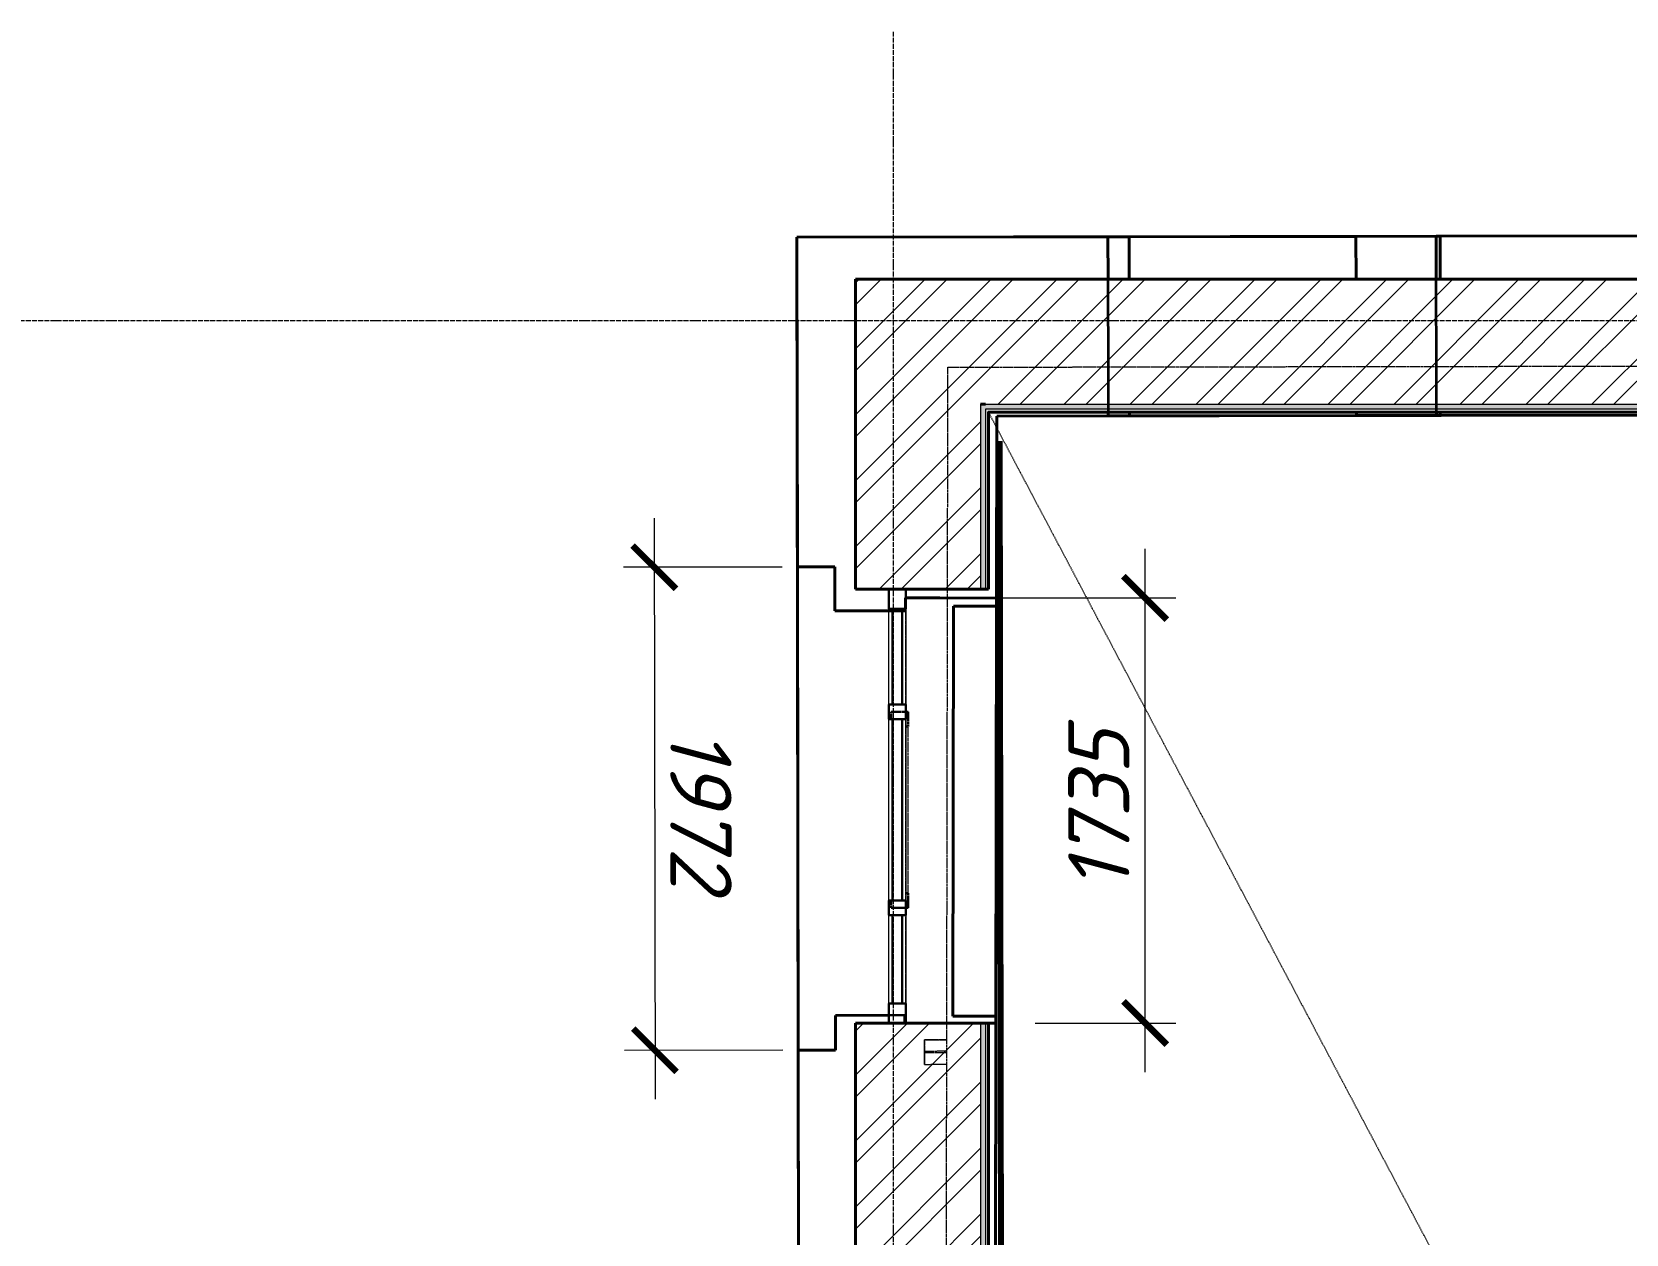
# Model space of a CAD drawing. Header units: millimetres. Extents: x 749182 to 2267578, y 70462 to 311449.
# Drawn here: x 1973313 to 1979822, y 115245 to 120151 of the extents above; entities that cross this region are included whole.
import ezdxf

# ---------------------------------------------------------------- set-up
doc = ezdxf.new("R2010")
doc.units = ezdxf.units.MM
for name, pattern in [('ADSK_Линия сетки', [25, 20, -2.5, 0, -2.5]), ('ADSK_Сверху', [4.5, 3, -1.5]), ('осеваяX2', [4, 2.5, -0.5, 0.5, -0.5])]:
    doc.linetypes.add(name, pattern=pattern)
doc.layers.get('Defpoints').update_dxf_attribs({"color": 255})
for name, color, linetype, lineweight in [('_ Окна', 7, 'Continuous', 30), ('Витраж', 7, 'Continuous', 9), ('Каркас', 7, 'Continuous', 9), ('Окна', 7, 'Continuous', 18), ('Оси', 165, 'осеваяX2', 13), ('Панели витража', 7, 'Continuous', 9), ('Перекрытие', 7, 'Continuous', 18), ('размеры', 7, 'Continuous', 9), ('Стены', 184, 'Continuous', 40), ('Стены внутренние', 7, 'Continuous', 18), ('Стены наружные', 7, 'Continuous', 18), ('Стены разрез', 7, 'Continuous', 35), ('Стены штриховка', 7, 'Continuous', 18), ('стояки', 7, 'Continuous', 9)]:
    doc.layers.add(name, color=color, linetype=linetype, lineweight=lineweight)
doc.layers.add('Линии', color=7, linetype='Continuous', lineweight=9, true_color=0x00a600)
doc.layers.add('планы со стояками отопление_dwg', color=7, linetype='Continuous', lineweight=9, true_color=0x767676)
doc.styles.add('М2', font='isocpeui.ttf')
doc.dimstyles.new('SPDS 1_100', dxfattribs={"dimscale": 100, "dimtxt": 2.5, "dimasz": 1.77, "dimexe": 1.25, "dimexo": 0.625, "dimtad": 1, "dimdec": 0, "dimrnd": 0.001, "dimzin": 9, "dimtxsty": 'М2', "dimblk": 'ARCHTICK', "dimcen": 2.5, "dimdle": 2, "dimclrt": 256, "dimadec": 0, "dimazin": 2, "dimtfac": 0.75, "dimtdec": 0, "dimtmove": 1, "dimatfit": 3, "dimfxl": 0, "dimtolj": 1, "dimlwd": 9, "dimlwe": 9, "dimarcsym": 0})
pattern_1 = [(0, (1958220.23, 75616.62), (406.4, 101.6), [33.528, -271.272, 33.528, -271.272, -1625.6]), (0, (1958220.23, 75616.62), (406.4, 101.6), [-609.6, 33.528, -576.072, 33.528, -271.272, -711.2]), (0, (1958220.23, 75616.62), (406.4, 101.6), [-1524, 33.528, -169.672, 33.528, -474.472]), (120, (1958372.63, 75667.42), (-291.18818, 301.15272), [33.528, -271.272, 33.528, -271.272, -1625.6]), (120, (1958372.63, 75667.42), (-291.18818, 301.15272), [-609.6, 33.528, -576.072, 33.528, -271.272, -711.2]), (120, (1958372.63, 75667.42), (-291.18818, 301.15272), [-1524, 33.528, -169.672, 33.528, -474.472]), (240, (1958423.43, 75870.62), (-115.21182, -402.75272), [33.528, -271.272, 33.528, -271.272, -1625.6]), (240, (1958423.43, 75870.62), (-115.21182, -402.75272), [-609.6, 33.528, -576.072, 33.528, -271.272, -711.2]), (240, (1958423.43, 75870.62), (-115.21182, -402.75272), [-1524, 33.528, -169.672, 33.528, -474.472])]
pattern_2 = [(45, (1958220.23, 75616.62), (-134.70384, 134.70384), []), (45, (1958310.03, 75616.62), (-134.70384, 134.70384), [])]

# ---------------------------------------------------------------- blocks, each defined once
blk = doc.blocks.new('Типовая двутавровая балка _АСТО 20-93_ Балки - 100х200мм-836994-01 План 1-го этажа маркировочный')
at = {"layer": 'Каркас', "color": 253, "linetype": 'ADSK_Сверху', "true_color": 0xaaaaaa}
for p, q in [((-6151.7, 50), (-6151.7, -50)), ((-6151.7, 50), (-6061, 50)), ((-6061.2, 3), (-6151.7, 3)), ((-6061.2, -3), (-6151.7, -3)), ((-6151.7, -50), (-6061.4, -50))]:
    blk.add_line(p, q, dxfattribs=at)
at = {"layer": 'Каркас', "color": 9, "linetype": 'ADSK_Сверху', "true_color": 0xb9b9b9}
for p, q in [((-6151.7, 3.4), (-6151.7, 50)), ((-6151.7, 50), (-6061, 50)), ((-6151.7, -50), (-6151.7, -3.4)), ((-6151.7, -50), (-6061.4, -50))]:
    blk.add_line(p, q, dxfattribs=at)
at = {"layer": 'Каркас', "color": 253, "linetype": 'ADSK_Сверху', "true_color": 0xb2b2b2}
for p, q in [((-6151.7, 50), (-6151.7, 15)), ((-6151.7, 15), (-6151.7, 50)), ((-6061, 50), (-6151.7, 50)), ((-6151.7, 50), (-6061, 50)), ((-6151.7, 3), (-6151.7, 15)), ((-6151.7, 3), (-6151.7, 15)), ((-6151.7, -3), (-6151.7, 3)), ((-6151.7, -15), (-6151.7, -3)), ((-6151.7, -15), (-6151.7, -3)), ((-6151.7, -50), (-6151.7, -15)), ((-6151.7, -15), (-6151.7, -50)), ((-6151.7, -50), (-6061.4, -50)), ((-6151.7, -50), (-6061.4, -50))]:
    blk.add_line(p, q, dxfattribs=at)
blk = doc.blocks.new('Прямоугольный импост - 70х20_60мм-1441795-01 План 1-го этажа маркировочный')
at = {"layer": 'Витраж', "color": 253, "linetype": 'ADSK_Сверху', "true_color": 0xaaaaaa}
for p, q in [((18660.8, 33151.2), (18590.8, 33151.2)), ((18590.8, 33071.2), (18590.8, 33151.2)), ((18660.8, 33071.2), (18660.8, 33151.2))]:
    blk.add_line(p, q, dxfattribs=at)
blk = doc.blocks.new('Прямоугольный импост - 70х20_60мм-1439130-01 План 1-го этажа маркировочный')
at = {"layer": 'Витраж', "color": 253, "linetype": 'ADSK_Сверху', "true_color": 0xaaaaaa}
for p, q in [((-80, 35), (0, 35)), ((0, 35), (0, -35)), ((0, -35), (-80, -35))]:
    blk.add_line(p, q, dxfattribs=at)
blk = doc.blocks.new('Прямоугольный импост - 70х20_60мм-1439131-01 План 1-го этажа маркировочный')
at = {"layer": 'Витраж', "color": 253, "linetype": 'ADSK_Сверху', "true_color": 0xaaaaaa}
for p, q in [((0, 35), (-80, 35)), ((0, -35), (0, 35)), ((-80, -35), (0, -35))]:
    blk.add_line(p, q, dxfattribs=at)
blk = doc.blocks.new('Витраж-тент со смещением вовне - 60мм 30 сдвиг-V8-01 План 1-го этажа маркировочный')
at = {"layer": '_ Окна', "color": 253, "linetype": 'ADSK_Сверху', "true_color": 0xaaaaaa}
for p, q in [((-400, 25), (-400, -45)), ((-400, 25), (-370, 25)), ((-400, -45), (-400, 25)), ((400, 25), (370, 25)), ((400, -45), (400, 25)), ((400, -45), (400, 25)), ((-340, -45), (-400, -45)), ((-340, -35), (-340, -45)), ((340, -35), (340, -45)), ((340, -45), (400, -45))]:
    blk.add_line(p, q, dxfattribs=at)
at = {"layer": 'Окна', "color": 253, "linetype": 'ADSK_Сверху', "true_color": 0xaaaaaa}
blk.add_line((-340, -45), (340, -45), dxfattribs=at)
blk = doc.blocks.new('Прямоугольный импост - 70х20_60мм-1240131-01 План 1-го этажа маркировочный')
at = {"layer": 'Витраж', "color": 253, "linetype": 'ADSK_Сверху', "true_color": 0xaaaaaa}
for p, q in [((18590.8, 31381.2), (18590.8, 31461.2)), ((18660.8, 31381.2), (18660.8, 31461.2)), ((18590.8, 31381.2), (18660.8, 31381.2))]:
    blk.add_line(p, q, dxfattribs=at)
blk = doc.blocks.new('Прямоугольный импост - 70х60мм-1426887-01 План 1-го этажа маркировочный')
at = {"layer": 'Витраж', "color": 253, "linetype": 'ADSK_Сверху', "true_color": 0xaaaaaa}
for p, q in [((-6073.8, 27726.3), (-6143.8, 27726.3)), ((-6143.8, 27336.3), (-6143.8, 27726.3)), ((-6073.8, 27336.3), (-6073.8, 27726.3)), ((-6143.8, 27336.3), (-6073.8, 27336.3))]:
    blk.add_line(p, q, dxfattribs=at)
blk = doc.blocks.new('Прямоугольный импост - 70х60мм-1225009-01 План 1-го этажа маркировочный')
at = {"layer": 'Витраж', "color": 253, "linetype": 'ADSK_Сверху', "true_color": 0xaaaaaa}
for p, q in [((-5936, 11391.9), (-6006, 11391.9)), ((-6006, 11031.9), (-6006, 11391.9)), ((-5936, 11031.9), (-5936, 11391.9)), ((-6006, 11031.9), (-5936, 11031.9))]:
    blk.add_line(p, q, dxfattribs=at)
blk = doc.blocks.new('Прямоугольный импост - 70х60мм-1229542-01 План 1-го этажа маркировочный')
at = {"layer": 'Витраж', "color": 253, "linetype": 'ADSK_Сверху', "true_color": 0xaaaaaa}
for p, q in [((3808.5, 35377.6), (3738.5, 35377.6)), ((3738.5, 35377.6), (3738.5, 34637.6)), ((3808.5, 35377.6), (3808.5, 34637.6)), ((3738.5, 34637.6), (3808.5, 34637.6))]:
    blk.add_line(p, q, dxfattribs=at)
blk = doc.blocks.new('Прямоугольный импост - 70х60мм-1439128-01 План 1-го этажа маркировочный')
at = {"layer": 'Витраж', "color": 253, "linetype": 'ADSK_Сверху', "true_color": 0xaaaaaa}
for p, q in [((-30, 35), (30, 35)), ((30, -35), (-30, -35))]:
    blk.add_line(p, q, dxfattribs=at)
blk = doc.blocks.new('Существующие стены 1 эт - Существующие стены 1 эт-653793-01 План 1-го этажа маркировочный')
at = {"layer": 'Стены'}
for p, q in [((18216.3, 43696.8), (19486.1, 43698.9)), ((18235.6, 30592.8), (18216.3, 43696.8)), ((19486.1, 43698.9), (20826.1, 43701)), ((20498.9, 43700.5), (19486.1, 43698.9)), ((19486.1, 43698.9), (19572.1, 43699)), ((19486.1, 43698.9), (19572.1, 43699)), ((19486.4, 43525.1), (19486.1, 43698.9)), ((19486.1, 43698.9), (19486.4, 43525.1)), ((19486.4, 43525.1), (19486.1, 43698.9)), ((19572.1, 43699), (20826.1, 43701)), ((19572.1, 43699), (20826.1, 43701)), ((20826.1, 43701), (19572.1, 43699)), ((19572.1, 43699), (20498.9, 43700.5)), ((19572.1, 43699), (19572.7, 43525.1)), ((19572.1, 43699), (19572.7, 43525.1)), ((20826.1, 43701), (20498.9, 43700.5)), ((20498.9, 43700.5), (20826.1, 43701)), ((20499.5, 43525.1), (20498.9, 43700.5)), ((20499.5, 43525.1), (20498.9, 43700.5)), ((20826.1, 43701), (20826.4, 43525.1)), ((20826.4, 43525.1), (20826.1, 43701)), ((20826.1, 43701), (20826.4, 43525.1)), ((20826.1, 43701), (20842.1, 43701)), ((20826.1, 43701), (20842.1, 43701)), ((20842.1, 43701), (20826.1, 43701)), ((20842.1, 43701), (25814.7, 43709)), ((20842.4, 43525.1), (20842.1, 43701)), ((20842.1, 43701), (20842.4, 43525.1)), ((19032.3, 42966.8), (19031, 42191.4)), ((19487.3, 42967.5), (19032.3, 42966.8)), ((19487.3, 42967.5), (19487.3, 42983.1)), ((19487.3, 42983.1), (19487.3, 42967.5)), ((19487.3, 42967.5), (19487.3, 42983.1)), ((20827.3, 42969.6), (19487.3, 42967.5)), ((19487.3, 42967.5), (20501.3, 42969.1)), ((19574.5, 42967.7), (19487.3, 42967.5)), ((19574.5, 42967.7), (19487.3, 42967.5)), ((19574.4, 42983.1), (19574.5, 42967.7)), ((19574.4, 42983.1), (19574.5, 42967.7)), ((20827.3, 42969.6), (19574.5, 42967.7)), ((20827.3, 42969.6), (19574.5, 42967.7)), ((19574.5, 42967.7), (20827.3, 42969.6)), ((19574.5, 42967.7), (20501.3, 42969.1)), ((20501.3, 42969.1), (20501.3, 42983.1)), ((20501.3, 42969.1), (20501.3, 42983.1)), ((20501.3, 42969.1), (20827.3, 42969.6)), ((20827.3, 42969.6), (20501.3, 42969.1)), ((20827.3, 42983.1), (20827.3, 42969.6)), ((20827.3, 42969.6), (20827.3, 42983.1)), ((20827.3, 42983.1), (20827.3, 42969.6)), ((20843.2, 42969.7), (20827.3, 42969.6)), ((20827.3, 42969.6), (20843.2, 42969.7)), ((20843.2, 42969.7), (20827.3, 42969.6)), ((29470.3, 42983.1), (20843.2, 42969.7)), ((20843.2, 42969.7), (20843.2, 42983.1)), ((20843.2, 42983.1), (20843.2, 42969.7)), ((18370.9, 42351.4), (18218.3, 42351.2)), ((18221.2, 40379.6), (18218.3, 42351.2)), ((18371.2, 42171.7), (18370.9, 42351.4)), ((18799.5, 42224.8), (18660.8, 42225)), ((19031.1, 42224.4), (18799.5, 42224.8)), ((18852.5, 40517.9), (18855.3, 42191.7)), ((18855.3, 42191.7), (18852.5, 40517.9)), ((18855.3, 42191.7), (19031, 42191.4)), ((19031, 42191.4), (18855.3, 42191.7)), ((19031.1, 42224.4), (19028.2, 40489.6)), ((19031, 42191.4), (19028.3, 40517.6)), ((19028.3, 40517.6), (19031, 42191.4)), ((19031, 42191.4), (19028.3, 40517.6)), ((18590.8, 42172), (18371.2, 42171.7)), ((18373.6, 40521.4), (18590.8, 40521.7)), ((18373.8, 40379.9), (18373.6, 40521.4)), ((19028.3, 40517.6), (18852.5, 40517.9)), ((18852.5, 40517.9), (19028.3, 40517.6)), ((18997.8, 40489.6), (19028.2, 40489.6)), ((19028.3, 40517.6), (19026.2, 39253.6)), ((18221.2, 40379.6), (18373.8, 40379.9))]:
    blk.add_line(p, q, dxfattribs=at)
at = {"layer": 'Стены разрез'}
for p, q in [((31501.3, 43718), (18216.3, 43696.8)), ((18216.3, 43696.8), (18218.3, 42351.2)), ((20826.1, 43701), (19486.1, 43698.9)), ((19486.1, 43698.9), (19487.3, 42967.5)), ((20827.3, 42969.6), (20826.1, 43701)), ((19031.1, 42224.4), (19032.3, 42966.8)), ((19032.3, 42966.8), (30750.7, 42985.1)), ((19487.3, 42967.5), (20827.3, 42969.6)), ((18218.3, 42351.2), (18370.9, 42351.4)), ((18370.9, 42351.4), (18371.2, 42171.7)), ((18659.4, 42172.1), (18659.5, 42225)), ((18659.5, 42225), (18799.5, 42224.8)), ((18799.5, 42224.8), (19031.1, 42224.4)), ((18371.2, 42171.7), (18659.4, 42172.1)), ((18656.7, 40521.8), (18373.6, 40521.4)), ((18373.6, 40521.4), (18373.8, 40379.9)), ((18656.7, 40490.2), (18656.7, 40521.8)), ((18796.7, 40490), (18656.7, 40490.2)), ((19028.2, 40489.6), (18796.7, 40490)), ((19026.1, 39202.5), (19028.2, 40489.6)), ((18373.8, 40379.9), (18221.2, 40379.6)), ((18221.2, 40379.6), (18222.7, 39322.3))]:
    blk.add_line(p, q, dxfattribs=at)
blk = doc.blocks.new('Системная панель - _AR_Стекло_40мм_привязка по центру-V88-01 План 1-го этажа маркировочный')
at = {"layer": 'Панели витража', "lineweight": 30}
for p, q in [((180, 20), (-180, 20)), ((-180, 20), (-180, -20)), ((180, -20), (180, 20)), ((-180, -20), (180, -20))]:
    blk.add_line(p, q, dxfattribs=at)
blk = doc.blocks.new('Прямоугольный импост - 70х20_60мм-V89-01 План 1-го этажа маркировочный')
at = {"layer": 'Витраж', "lineweight": 30}
for p, q in [((-80, 35), (0, 35)), ((-80, -35), (-80, 35)), ((0, 35), (0, -35)), ((0, -35), (-80, -35))]:
    blk.add_line(p, q, dxfattribs=at)
blk = doc.blocks.new('Прямоугольный импост - 70х20_60мм-V90-01 План 1-го этажа маркировочный')
at = {"layer": 'Витраж', "lineweight": 30}
for p, q in [((0, 35), (-80, 35)), ((-80, 35), (-80, -35)), ((0, -35), (0, 35)), ((-80, -35), (0, -35))]:
    blk.add_line(p, q, dxfattribs=at)
blk = doc.blocks.new('Системная панель - _AR_Стекло_40мм_привязка по центру-V91-01 План 1-го этажа маркировочный')
at = {"layer": 'Панели витража', "lineweight": 30}
for p, q in [((195, 20), (-195, 20)), ((-195, 20), (-195, -20)), ((195, -20), (195, 20)), ((-195, -20), (195, -20))]:
    blk.add_line(p, q, dxfattribs=at)
blk = doc.blocks.new('Системная панель - _AR_Стекло_40мм_привязка по центру-V92-01 План 1-го этажа маркировочный')
at = {"layer": 'Панели витража', "lineweight": 30}
for p, q in [((370, 20), (-370, 20)), ((-370, 20), (-370, -20)), ((370, -20), (370, 20)), ((-370, -20), (370, -20))]:
    blk.add_line(p, q, dxfattribs=at)
blk = doc.blocks.new('Прямоугольный импост - 70х60мм-V40-01 План 1-го этажа маркировочный')
at = {"layer": 'Витраж'}
for p, q in [((-6006, 9731.9), (-6006, 10091.9)), ((-5936, 10091.9), (-5936, 9731.9))]:
    blk.add_line(p, q, dxfattribs=at)
blk = doc.blocks.new('Прямоугольный импост - 70х60мм-V95-01 План 1-го этажа маркировочный')
at = {"layer": 'Витраж'}
for p, q in [((18590.8, 42172), (18590.8, 42180.2)), ((18590.8, 41790.2), (18590.8, 42172)), ((18660.8, 42180.2), (18660.8, 41790.2))]:
    blk.add_line(p, q, dxfattribs=at)
blk = doc.blocks.new('Прямоугольный импост - 70х60мм-V94-01 План 1-го этажа маркировочный')
at = {"layer": 'Витраж', "lineweight": 30}
for p, q in [((-30, 35), (30, 35)), ((-30, -35), (-30, 35)), ((30, 35), (30, -35)), ((30, -35), (-30, -35))]:
    blk.add_line(p, q, dxfattribs=at)
blk = doc.blocks.new('Прямоугольный импост - 70х60мм-V87-01 План 1-го этажа маркировочный')
at = {"layer": 'Витраж'}
for p, q in [((18590.8, 34931.2), (18590.8, 35671.2)), ((18660.8, 35671.2), (18660.8, 34931.2))]:
    blk.add_line(p, q, dxfattribs=at)
blk = doc.blocks.new('планы со стояками отопление_dwg-1484427-01 План 1-го этажа маркировочный')
at = {"layer": 'стояки', "lineweight": 80}
blk.add_line((191438.4, 198942.1), (191476.8, 176908.9), dxfattribs=at)
blk = doc.blocks.new('_ArchTick')
at = {"color": 0, "linetype": 'ByBlock', "const_width": 0.15}
blk.add_lwpolyline([(-0.5, -0.5), (0.5, 0.5)], dxfattribs=at)
blk = doc.blocks.new('*D2849')
at = {"layer": 'Defpoints', "color": 0, "lineweight": 20, "transparency": 16777216}
for p in [(1976879.7, 117841.6), (1977858.1, 117841.6), (1977346.1, 116106.8)]:
    blk.add_point(p, dxfattribs=at)
at = {"layer": 'размеры', "color": 0, "lineweight": 9, "transparency": 16777216}
for p, q in [((1977858.1, 115906.8), (1977858.1, 118041.6)), ((1976942.2, 117841.6), (1977983.1, 117841.6)), ((1977408.6, 116106.8), (1977983.1, 116106.8))]:
    blk.add_line(p, q, dxfattribs=at)
at = {"layer": 'размеры', "color": 0, "lineweight": 9, "transparency": 16777216, "xscale": 177, "yscale": 177, "zscale": 177}
for p, rotation in [((1977858.1, 117841.6), 90), ((1977858.1, 116106.8), 270)]:
    blk.add_blockref('_ArchTick', p, dxfattribs=dict(at, rotation=rotation))
at = {"layer": 'размеры', "lineweight": 20, "transparency": 16777216, "insert": (1977669, 116974.2), "char_height": 250, "width": 560.473, "attachment_point": 5, "rotation": 90, "style": 'М2'}
blk.add_mtext('\\A1;1735', dxfattribs=at)
blk = doc.blocks.new('*D2850')
at = {"layer": 'Defpoints', "color": 0, "lineweight": 20, "transparency": 16777216}
for p in [(1976438.5, 117967.8), (1975856.8, 115995.4), (1976441.4, 115996.3)]:
    blk.add_point(p, dxfattribs=at)
at = {"layer": 'размеры', "color": 0, "lineweight": 9, "transparency": 16777216}
for p, q in [((1975853.6, 118167), (1975857.1, 115795.4)), ((1976376, 117967.7), (1975728.9, 117966.8)), ((1976378.9, 115996.2), (1975731.8, 115995.2))]:
    blk.add_line(p, q, dxfattribs=at)
at = {"layer": 'размеры', "color": 0, "lineweight": 9, "transparency": 16777216, "xscale": 177, "yscale": 177, "zscale": 177}
for p, rotation in [((1975853.9, 117967), 90.08422601449689), ((1975856.8, 115995.4), 270.0842260144969)]:
    blk.add_blockref('_ArchTick', p, dxfattribs=dict(at, rotation=rotation))
at = {"layer": 'размеры', "lineweight": 20, "transparency": 16777216, "insert": (1976044.5, 116981.5), "char_height": 250, "width": 560.473, "attachment_point": 5, "rotation": 270.08423, "style": 'М2'}
blk.add_mtext('\\A1;1972', dxfattribs=at)

msp = doc.modelspace()

# ---------------------------------------------------------------- hatches: boundary and pattern name
at = {"layer": 'Стены внутренние', "lineweight": 9}
h = msp.add_hatch(dxfattribs=at)
h.set_pattern_fill('FP_2', color=256, style=0, pattern_type=2)
h.set_pattern_definition(pattern_1)
h.paths.add_polyline_path([(1977186.0611, 96269.092), (1977206.0611, 96269.1277), (1977206.0611, 97863.689), (1977186.0611, 97863.1295), (1977186.0611, 96290.263)])
h.paths.add_polyline_path([(1977186.0611, 99633.689), (1977206.0611, 99633.689), (1977206.0611, 100905.8262), (1977186.0611, 100905.8262), (1977186.0611, 99828.6166)])
h.paths.add_polyline_path([(1977206.0611, 102675.8262), (1977206.0611, 103950.7561), (1977186.0611, 103950.1705), (1977186.0611, 102675.8262)])
h.paths.add_polyline_path([(1977206.0611, 105720.7561), (1977206.0611, 106997.8052), (1977186.0611, 106997.2196), (1977186.0611, 105720.7561)])
h.paths.add_polyline_path([(1977186.0611, 108767.8052), (1977206.0611, 108767.8052), (1977206.0611, 110047.774), (1977186.0611, 110047.2131), (1977186.0611, 109055.5716)])
h.paths.add_polyline_path([(1977206.0611, 111817.774), (1977206.0611, 113090.787), (1977186.0611, 113090.1788), (1977186.0611, 111817.774)])
h.paths.add_polyline_path([(1977186.0611, 114860.787), (1977206.0611, 114860.787), (1977206.0611, 116106.8035), (1977186.0611, 116106.1952), (1977186.0611, 114870.2313)])
h.paths.add_polyline_path([(1977186.0611, 117876.8035), (1977206.0611, 117876.8035), (1977206.0611, 118631.7457), (1977186.0611, 118631.7457), (1977186.0611, 117968.0463)])
h = msp.add_hatch(dxfattribs=at)
h.set_pattern_fill('FP_2', color=256, style=0, pattern_type=2)
h.set_pattern_definition(pattern_1)
h.paths.add_polyline_path([(1977252.5169, 118611.7457), (1989027.2418, 118611.7457), (1989027.2418, 118631.7457), (1977206.0611, 118631.7457), (1977206.0611, 118611.7457), (1977220.8792, 118611.7457)])
at = {"layer": 'Стены наружные', "lineweight": 9}
h = msp.add_hatch(dxfattribs=at)
h.set_pattern_fill('FP_4', color=256, angle=45, style=0, pattern_type=2)
h.set_pattern_definition(pattern_2)
h.paths.add_polyline_path([(1989027.2418, 118631.7457), (1989027.2418, 119141.7457), (1976676.0611, 119141.7457), (1976676.0611, 118631.7457), (1989001.6249, 118631.7457)])
h = msp.add_hatch(dxfattribs=at)
h.set_pattern_fill('FP_3', color=256, angle=45, style=0, pattern_type=2)
h.set_pattern_definition(pattern_2)
h.paths.add_polyline_path([(1976676.0611, 96025.2503), (1977165.7536, 96025.2503), (1977165.3185, 96269.055), (1977186.0611, 96269.092), (1977186.0611, 97863.689), (1976676.0611, 97863.4598), (1976676.0611, 96037.164)])
h.paths.add_polyline_path([(1976676.0611, 99633.689), (1977186.0611, 99633.689), (1977186.0611, 100905.8262), (1976676.0611, 100905.8262), (1976676.0611, 100326.3599)])
h.paths.add_polyline_path([(1976676.0611, 102675.8262), (1977186.0611, 102675.8262), (1977186.0611, 103950.7561), (1976676.0611, 103950.7561), (1976676.0611, 102716.6657)])
h.paths.add_polyline_path([(1977186.0611, 105720.7561), (1977186.0611, 106997.8052), (1976676.0611, 106997.5761), (1976676.0611, 105720.7561), (1977102.9813, 105720.7561)])
h.paths.add_polyline_path([(1977102.9813, 108767.8052), (1977186.0611, 108767.8052), (1977186.0611, 110047.774), (1976676.0611, 110047.774), (1976676.0611, 108767.8052)])
h.paths.add_polyline_path([(1977186.0611, 111817.774), (1977186.0611, 113090.787), (1976676.0611, 113090.787), (1976676.0611, 111817.774), (1977102.9813, 111817.774)])
h.paths.add_polyline_path([(1977102.9813, 114860.787), (1977186.0611, 114860.787), (1977186.0611, 116106.8035), (1976676.0611, 116106.8035), (1976676.0611, 114860.787)])
h.paths.add_polyline_path([(1976799.4278, 117876.8035), (1977186.0611, 117876.8035), (1977186.0611, 118631.7457), (1976676.0611, 118631.7457), (1976676.0611, 117876.8035)])

# ---------------------------------------------------------------- linework, layer by layer
at = {"layer": 'Линии', "linetype": 'ADSK_Сверху'}
msp.add_line((1977218.0611, 118599.7457), (1988995.2418, 96350.4113), dxfattribs=at)
at = {"layer": 'Оси', "linetype": 'ADSK_Линия сетки'}
for p, q in [((1976830.1361, 71313.2448), (1976830.1361, 120151.4054)), ((1947134.001, 118973.407), (2015361.944, 118973.407))]:
    msp.add_line(p, q, dxfattribs=at)
at = {"layer": 'Перекрытие', "linetype": 'ADSK_Сверху'}
for p, q in [((1977052.8435, 118783.1291), (1989170.666, 118802.058)), ((1977011.7834, 93701.2503), (1977052.8435, 118783.1291))]:
    msp.add_line(p, q, dxfattribs=at)
at = {"layer": 'Стены внутренние', "lineweight": 40}
for p, q in [((1977206.0611, 118631.7457), (1977186.0611, 118631.7457)), ((1977218.0611, 117876.8035), (1977218.0611, 118599.7457)), ((1977218.0611, 118599.7457), (1988995.2418, 118599.7457)), ((1977186.0611, 117876.8035), (1977218.0611, 117876.8035)), ((1977218.0611, 116106.8035), (1977186.0611, 116106.8035)), ((1977218.0611, 114860.787), (1977218.0611, 116106.8035))]:
    msp.add_line(p, q, dxfattribs=at)
at = {"layer": 'Стены наружные', "lineweight": 40}
for p, q in [((1989537.2418, 119141.7457), (1976676.0611, 119141.7457)), ((1976676.0611, 119141.7457), (1976676.0611, 117876.8035)), ((1976676.0611, 117876.8035), (1977186.0611, 117876.8035)), ((1976676.0611, 116106.8035), (1976676.0611, 114860.787)), ((1977186.0611, 116106.8035), (1976676.0611, 116106.8035))]:
    msp.add_line(p, q, dxfattribs=at)
at = {"layer": 'Стены штриховка'}
for p, q in [((1977186.0611, 118631.7457), (1977186.0611, 117876.8035)), ((1977206.0611, 118631.7457), (1989027.2418, 118631.7457)), ((1977206.0611, 118611.7457), (1977206.0611, 117876.8035)), ((1989007.2418, 118611.7457), (1977206.0611, 118611.7457)), ((1977216.0611, 118601.7457), (1977216.0611, 117876.8035)), ((1988997.2418, 118601.7457), (1977216.0611, 118601.7457)), ((1977186.0611, 116106.8035), (1977186.0611, 114860.787)), ((1977206.0611, 116106.8035), (1977206.0611, 114860.787)), ((1977216.0611, 116106.8035), (1977216.0611, 114860.787))]:
    msp.add_line(p, q, dxfattribs=at)

# ---------------------------------------------------------------- block references
at = {"layer": '_ Окна', "color": 253, "linetype": 'ADSK_Сверху', "true_color": 0xaaaaaa, "rotation": 89.99999999999993}
msp.add_blockref('Витраж-тент со смещением вовне - 60мм 30 сдвиг-V8-01 План 1-го этажа маркировочный', (1976846.0611, 116976.8035), dxfattribs=at)
at = {"layer": 'Витраж', "color": 253, "linetype": 'ADSK_Сверху', "true_color": 0xaaaaaa}
for name, p in [('Прямоугольный импост - 70х20_60мм-1441795-01 План 1-го этажа маркировочный', (1958220.2258, 84725.617)), ('Прямоугольный импост - 70х60мм-1426887-01 План 1-го этажа маркировочный', (1982954.8124, 90070.4563)), ('Прямоугольный импост - 70х60мм-1225009-01 План 1-го этажа маркировочный', (1982817.1032, 105154.8783)), ('Прямоугольный импост - 70х20_60мм-1240131-01 План 1-го этажа маркировочный', (1958220.2258, 84725.617))]:
    msp.add_blockref(name, p, dxfattribs=at)
at = {"layer": 'Витраж', "color": 253, "linetype": 'ADSK_Сверху', "true_color": 0xaaaaaa, "extrusion": (0, 0, -1), "rotation": 90.00000000000007}
for name, p in [('Прямоугольный импост - 70х20_60мм-1439130-01 План 1-го этажа маркировочный', (-1976846.0611, 117876.8035)), ('Прямоугольный импост - 70х60мм-1439128-01 План 1-го этажа маркировочный', (-1976846.0611, 117376.8035)), ('Прямоугольный импост - 70х60мм-1439128-01 План 1-го этажа маркировочный', (-1976846.0611, 116576.8035))]:
    msp.add_blockref(name, p, dxfattribs=at)
at = {"layer": 'Витраж', "extrusion": (0, 0, -1), "rotation": 90.00000000000007}
for name, p in [('Прямоугольный импост - 70х20_60мм-V89-01 План 1-го этажа маркировочный', (-1976846.0611, 117876.8035)), ('Прямоугольный импост - 70х60мм-V94-01 План 1-го этажа маркировочный', (-1976846.0611, 117376.8035)), ('Прямоугольный импост - 70х60мм-V94-01 План 1-го этажа маркировочный', (-1976846.0611, 116576.8035))]:
    msp.add_blockref(name, p, dxfattribs=at)
at = {"layer": 'Витраж'}
for name, p in [('Прямоугольный импост - 70х60мм-V95-01 План 1-го этажа маркировочный', (1958220.2258, 75616.6187)), ('Прямоугольный импост - 70х60мм-V87-01 План 1-го этажа маркировочный', (1958220.2258, 81675.6482)), ('Прямоугольный импост - 70х60мм-V40-01 План 1-го этажа маркировочный', (1982817.1032, 106454.8783))]:
    msp.add_blockref(name, p, dxfattribs=at)
at = {"layer": 'Витраж', "color": 253, "linetype": 'ADSK_Сверху', "true_color": 0xaaaaaa}
for name, p, rotation in [('Прямоугольный импост - 70х60мм-1229542-01 План 1-го этажа маркировочный', (1980619.5602, 151984.446), 180), ('Прямоугольный импост - 70х20_60мм-1439131-01 План 1-го этажа маркировочный', (1976846.0611, 116106.8035), 269.9999999999999)]:
    msp.add_blockref(name, p, dxfattribs=dict(at, rotation=rotation))
at = {"layer": 'Витраж', "rotation": 269.9999999999999}
msp.add_blockref('Прямоугольный импост - 70х20_60мм-V90-01 План 1-го этажа маркировочный', (1976846.0611, 116106.8035), dxfattribs=at)
at = {"layer": 'Каркас', "color": 253, "linetype": 'ADSK_Сверху', "true_color": 0xaaaaaa, "rotation": 0.1151494702578507}
msp.add_blockref('Типовая двутавровая балка _АСТО 20-93_ Балки - 100х200мм-836994-01 План 1-го этажа маркировочный', (1983109.4509, 116000.522), dxfattribs=at)
at = {"layer": 'Панели витража', "rotation": 89.99999999999993}
for name, p in [('Системная панель - _AR_Стекло_40мм_привязка по центру-V91-01 План 1-го этажа маркировочный', (1976846.0611, 117601.8035)), ('Системная панель - _AR_Стекло_40мм_привязка по центру-V92-01 План 1-го этажа маркировочный', (1976846.0611, 116976.8035)), ('Системная панель - _AR_Стекло_40мм_привязка по центру-V88-01 План 1-го этажа маркировочный', (1976846.0611, 116366.8035))]:
    msp.add_blockref(name, p, dxfattribs=at)
at = {"layer": 'планы со стояками отопление_dwg', "color": 6, "true_color": 0xff00ff}
msp.add_blockref('планы со стояками отопление_dwg-1484427-01 План 1-го этажа маркировочный', (1785824.7266, -80460.4271), dxfattribs=at)
at = {"layer": 'Стены', "color": 243, "true_color": 0xbb5389}
msp.add_blockref('Существующие стены 1 эт - Существующие стены 1 эт-653793-01 План 1-го этажа маркировочный', (1958220.2258, 75616.6187), dxfattribs=at)

# ---------------------------------------------------------------- dimensions: what is measured, and where the dimension line sits
at = {"layer": 'размеры', "lineweight": 20}
for base, p1, p2, angle, picture, middle in [((1975856.7981, 115995.4063), (1976438.5145, 117967.8219), (1976441.4127, 115996.2657), 270.08422601, '*D2850', (1976044.4586, 116981.4624)), ((1977858.1256, 117841.6221), (1977346.0611, 116106.8035), (1976879.7301, 117841.6221), 90, '*D2849', (1977669.0158, 116974.2128))]:
    dim = msp.add_linear_dim(base=base, p1=p1, p2=p2, angle=angle, dimstyle='SPDS 1_100', dxfattribs=at)
    dim.commit()
    dim.dimension.update_dxf_attribs({"geometry": picture, "text_midpoint": middle})

doc.saveas('drawing.dxf')
